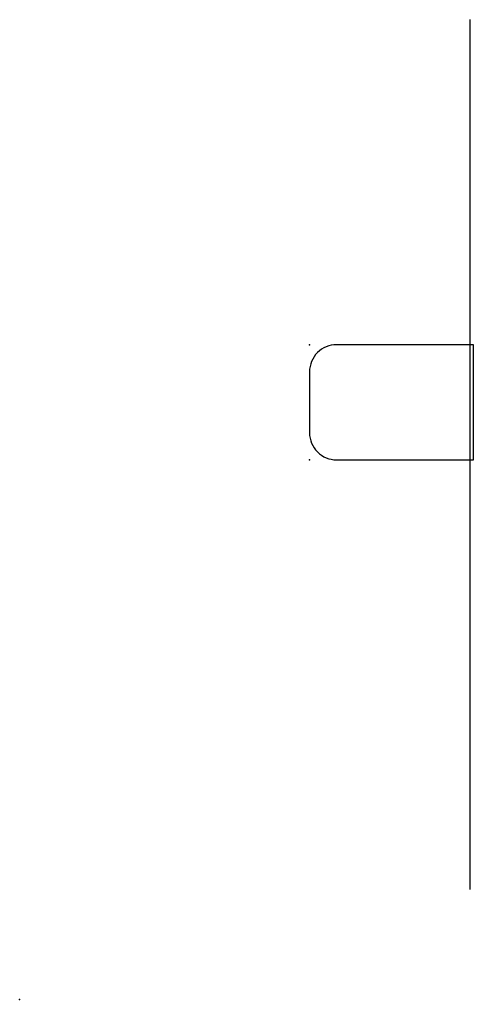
# Model space of a CAD drawing. Header units: millimetres. Extents: x 0 to 12.6, y 0 to 27.2.
import ezdxf

# ---------------------------------------------------------------- set-up
doc = ezdxf.new("R2010")
doc.units = ezdxf.units.MM
doc.layers.get('0').update_dxf_attribs({"linetype": 'CONTINUOUS'})

msp = doc.modelspace()

# ---------------------------------------------------------------- linework, layer by layer
msp.add_line((12.5, 27.239), (12.5, 3.055))
msp.add_lwpolyline([(12.6, 18.2), (8.8, 18.2, 0.414214), (8.05, 17.45), (8.05, 15.75, 0.414214), (8.8, 15), (12.6, 15)], format="xyb", close=True)
for p in [(8.05, 18.2), (8.05, 15), (0, 0)]:
    msp.add_point(p)

doc.saveas('drawing.dxf')
